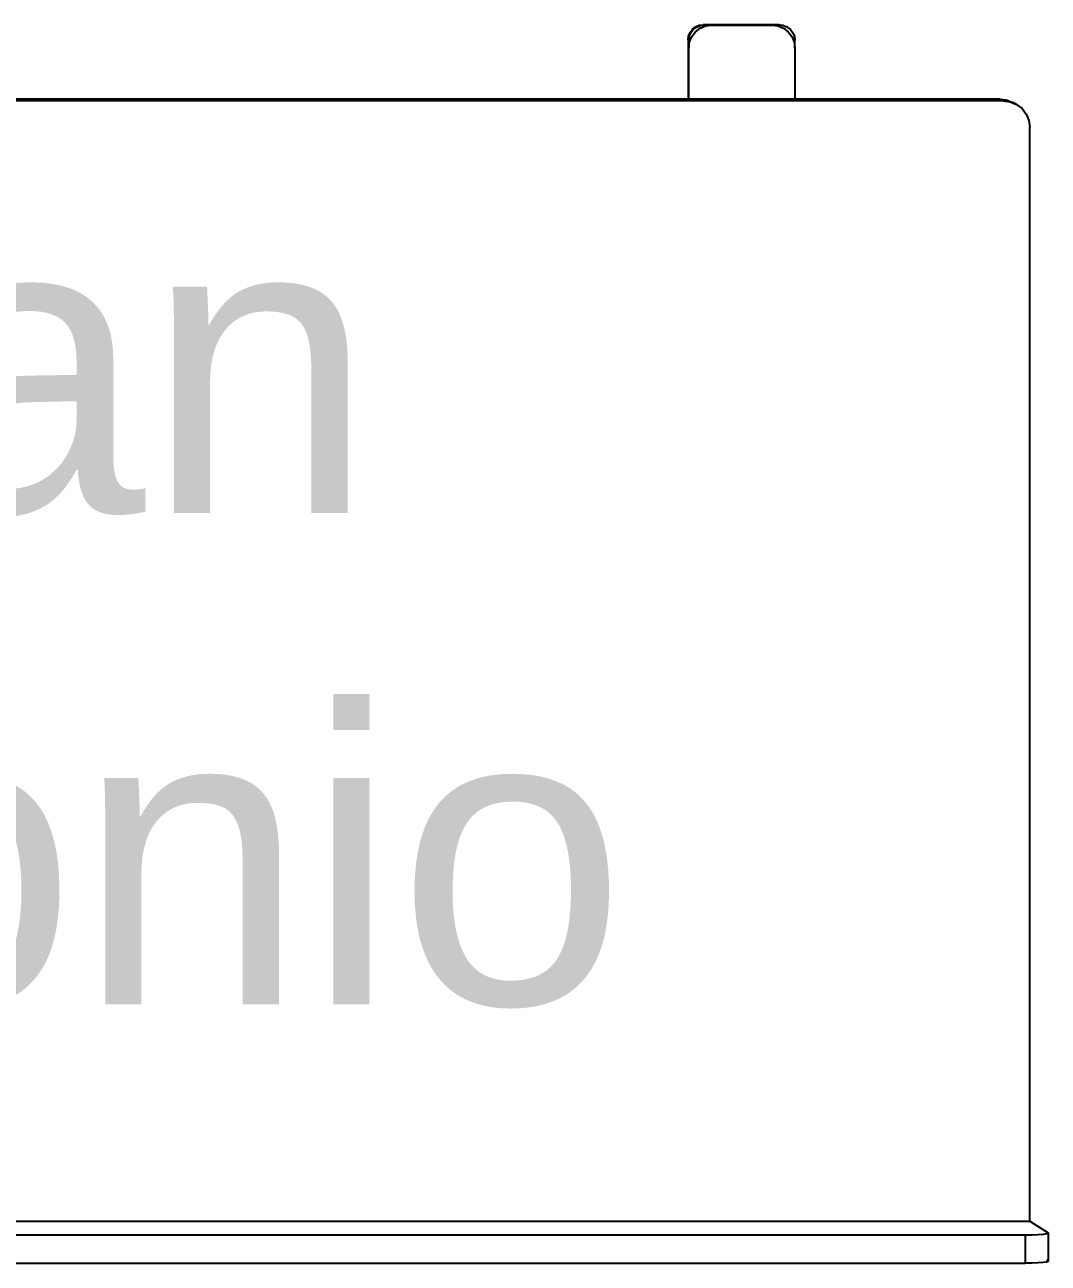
# Model space of a CAD drawing. Header units: metres. Extents: x -4.2 to 4.2, y -5.7 to 5.7.
# Drawn here: x 2.658 to 3.179, y -2.037 to -1.407 of the extents above; entities that cross this region are included whole.
import ezdxf

# ---------------------------------------------------------------- set-up
doc = ezdxf.new("R2010")
doc.units = ezdxf.units.M

msp = doc.modelspace()

# ---------------------------------------------------------------- linework, layer by layer
for p, q in [((2.99597, -1.41284), (2.99674, -1.41098)), ((2.99637, -1.41303), (2.99714, -1.41117)), ((2.99674, -1.41098), (2.99796, -1.40938)), ((2.99714, -1.41117), (2.99837, -1.40957)), ((2.99766, -1.41309), (2.9995, -1.4107)), ((2.99796, -1.40938), (2.99956, -1.40815)), ((2.99837, -1.40957), (2.99997, -1.40834)), ((2.9995, -1.4107), (3.00189, -1.40886)), ((2.99956, -1.40815), (3.00142, -1.40738)), ((2.99997, -1.40834), (3.00183, -1.40757)), ((3.00142, -1.40738), (3.00342, -1.40712)), ((3.00183, -1.40757), (3.00382, -1.40731)), ((3.00189, -1.40886), (3.00468, -1.4077)), ((3.00382, -1.40731), (3.00342, -1.40712)), ((3.00727, -1.40712), (3.00342, -1.40712)), ((3.00768, -1.40731), (3.00382, -1.40731)), ((3.00468, -1.4077), (3.00768, -1.40731)), ((3.00768, -1.40731), (3.00727, -1.40712)), ((3.03811, -1.40712), (3.00727, -1.40712)), ((3.00768, -1.40731), (3.03852, -1.40731)), ((3.03852, -1.40731), (3.03811, -1.40712)), ((3.04197, -1.40712), (3.03811, -1.40712)), ((3.03852, -1.40731), (3.04152, -1.4077)), ((3.04238, -1.40731), (3.03852, -1.40731)), ((3.04152, -1.4077), (3.04431, -1.40886)), ((3.04197, -1.40712), (3.04396, -1.40738)), ((3.04238, -1.40731), (3.04197, -1.40712)), ((3.04238, -1.40731), (3.04437, -1.40757)), ((3.04396, -1.40738), (3.04437, -1.40757)), ((3.04431, -1.40886), (3.0467, -1.4107)), ((3.04437, -1.40757), (3.04582, -1.40815)), ((3.04582, -1.40815), (3.04588, -1.4082)), ((3.04623, -1.40834), (3.04588, -1.4082)), ((3.04623, -1.40834), (3.04783, -1.40957)), ((3.0467, -1.4107), (3.04854, -1.41309)), ((3.04783, -1.40957), (3.04906, -1.41117)), ((3.04906, -1.41117), (3.04983, -1.41303)), ((2.99571, -1.41483), (2.99597, -1.41284)), ((2.99611, -1.41502), (2.99571, -1.41483)), ((2.99571, -1.41483), (2.99571, -1.41869)), ((2.99611, -1.41502), (2.99637, -1.41303)), ((2.99611, -1.41502), (2.99611, -1.41888)), ((2.99611, -1.41888), (2.9965, -1.41588)), ((2.9965, -1.41588), (2.99766, -1.41309)), ((3.04854, -1.41309), (3.0497, -1.41588)), ((3.0497, -1.41588), (3.05009, -1.41888)), ((3.04983, -1.41303), (3.05009, -1.41502)), ((3.05009, -1.41888), (3.05009, -1.41502)), ((2.99571, -1.41869), (2.99571, -1.44491)), ((2.99611, -1.41888), (2.99571, -1.41869)), ((2.99611, -1.44491), (2.99611, -1.41888)), ((3.05009, -1.41888), (3.05009, -1.44491)), ((3.15612, -1.44581), (2.07463, -1.44581)), ((2.99571, -1.44491), (2.20388, -1.44491)), ((2.99611, -1.44491), (2.99571, -1.44491)), ((3.05009, -1.44491), (2.99611, -1.44491)), ((3.15416, -1.44491), (3.05009, -1.44491)), ((3.15416, -1.44491), (3.15764, -1.44536)), ((3.15612, -1.44581), (3.15416, -1.44491)), ((3.15612, -1.44581), (3.15961, -1.44626)), ((3.15764, -1.44536), (3.16089, -1.44671)), ((3.15961, -1.44626), (3.16285, -1.44761)), ((3.16285, -1.44761), (3.16089, -1.44671)), ((3.16285, -1.44761), (3.16566, -1.44976)), ((3.16566, -1.44976), (3.1678, -1.45255)), ((3.1678, -1.45255), (3.16915, -1.45579)), ((3.16915, -1.45579), (3.16961, -1.45928)), ((3.16961, -2.01586), (3.16961, -1.45928)), ((2.06117, -2.01585), (3.16961, -2.01586)), ((3.16961, -2.01586), (3.17894, -2.02179)), ((3.17381, -2.02283), (3.17074, -2.02295)), ((3.17631, -2.02264), (3.17381, -2.02283)), ((3.17807, -2.02239), (3.17631, -2.02264)), ((3.17894, -2.02211), (3.17807, -2.02239)), ((3.17894, -2.02179), (3.17896, -2.0221)), ((3.17896, -2.0221), (3.17894, -2.02211)), ((3.17896, -2.0221), (3.17894, -2.03609)), ((3.17894, -2.02211), (3.17894, -2.03609)), ((3.16731, -2.02299), (2.08198, -2.02299)), ((3.17074, -2.02295), (3.16731, -2.02299)), ((3.16731, -2.02299), (3.16731, -2.03729)), ((2.08198, -2.03729), (3.16731, -2.03729)), ((3.17074, -2.03725), (3.16731, -2.03729)), ((3.17381, -2.03713), (3.17074, -2.03725)), ((3.17631, -2.03694), (3.17381, -2.03713)), ((3.17807, -2.03669), (3.17631, -2.03694)), ((3.17807, -2.03553), (3.17894, -2.03609)), ((3.17896, -2.0364), (3.17807, -2.03669)), ((3.17894, -2.03609), (3.17896, -2.0364))]:
    msp.add_line(p, q)

# ---------------------------------------------------------------- texts
at = {"insert": (2.609, -1.7066), "char_height": 0.15, "width": 0.9994, "attachment_point": 5}
msp.add_mtext('{\\fArial|b0|i0|c0|p34;Juan Antonio}', dxfattribs=at)

doc.saveas('drawing.dxf')
